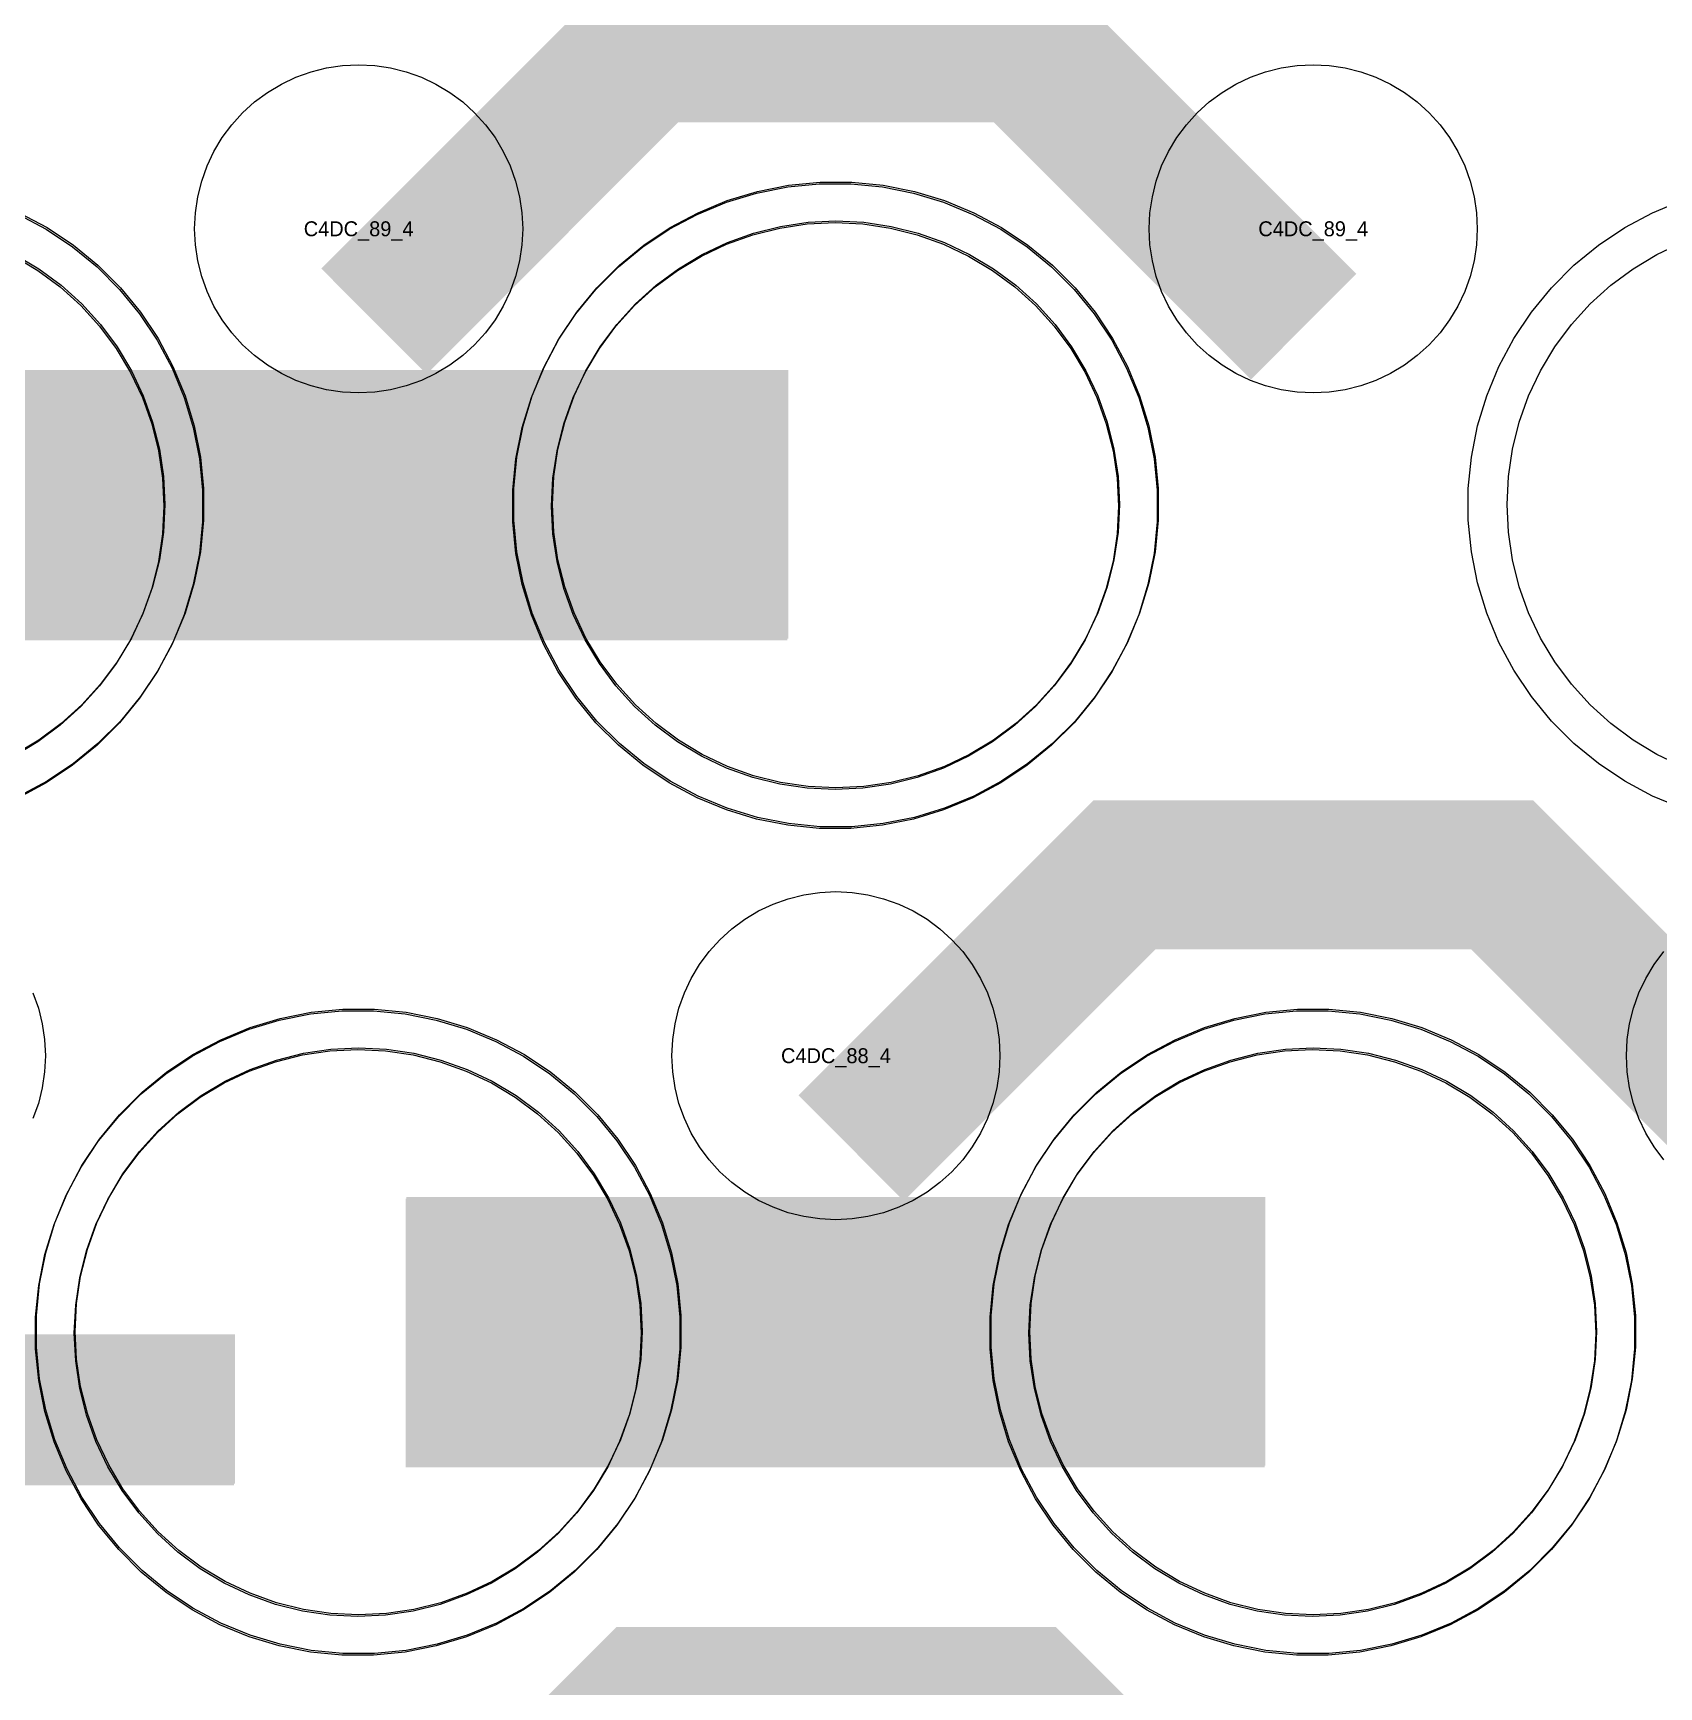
# Model space of a CAD drawing. Extents: x -11880 to 11880, y -14992 to 14992.
# Drawn here: x -10774.6 to -10502.1, y -2705.5 to -2428.4 of the extents above; entities that cross this region are included whole.
import ezdxf
from ezdxf.enums import TextEntityAlignment as Align

# ---------------------------------------------------------------- set-up
doc = ezdxf.new("R2010")
doc.units = 0
doc.header["$MEASUREMENT"] = 0
for name, color, linetype in [('GDS_775_DT_237', 138, 'CONTINUOUS'), ('RDL1_FS', 34, 'CONTINUOUS'), ('RDL_BS', 160, 'CONTINUOUS')]:
    doc.layers.add(name, color=color, linetype=linetype)

msp = doc.modelspace()

# ---------------------------------------------------------------- linework, layer by layer
at = {"layer": 'RDL1_FS', "color": 241, "true_color": 0xf7abae}
for points in [[(-10640.149, -2555.151), (-10644.806, -2554.922), (-10649.417, -2554.238), (-10653.94, -2553.106), (-10658.33, -2551.534), (-10662.544, -2549.542), (-10666.544, -2547.144), (-10670.289, -2544.366), (-10673.743, -2541.236), (-10676.873, -2537.782), (-10679.651, -2534.037), (-10682.049, -2530.037), (-10684.041, -2525.823), (-10685.613, -2521.433), (-10686.745, -2516.91), (-10687.429, -2512.299), (-10687.658, -2507.642), (-10687.429, -2502.985), (-10686.745, -2498.374), (-10685.613, -2493.851), (-10684.041, -2489.461), (-10682.049, -2485.247), (-10679.651, -2481.247), (-10676.873, -2477.502), (-10673.743, -2474.048), (-10670.289, -2470.918), (-10666.544, -2468.14), (-10662.544, -2465.742), (-10658.33, -2463.75), (-10653.94, -2462.178), (-10649.417, -2461.046), (-10644.806, -2460.362), (-10640.149, -2460.133), (-10635.492, -2460.362), (-10630.881, -2461.046), (-10626.358, -2462.178), (-10621.968, -2463.75), (-10617.754, -2465.742), (-10613.754, -2468.14), (-10610.009, -2470.918), (-10606.555, -2474.048), (-10603.425, -2477.502), (-10600.647, -2481.247), (-10598.249, -2485.247), (-10596.257, -2489.461), (-10594.685, -2493.851), (-10593.553, -2498.374), (-10592.869, -2502.985), (-10592.64, -2507.642), (-10592.869, -2512.299), (-10593.553, -2516.91), (-10594.685, -2521.433), (-10596.257, -2525.823), (-10598.249, -2530.037), (-10600.647, -2534.037), (-10603.425, -2537.782), (-10606.555, -2541.236), (-10610.009, -2544.366), (-10613.754, -2547.144), (-10617.754, -2549.542), (-10621.968, -2551.534), (-10626.358, -2553.106), (-10630.881, -2554.238), (-10635.492, -2554.922)], [(-10720.149, -2693.716), (-10724.806, -2693.487), (-10729.417, -2692.803), (-10733.94, -2691.671), (-10738.33, -2690.099), (-10742.544, -2688.107), (-10746.544, -2685.709), (-10750.289, -2682.931), (-10753.743, -2679.801), (-10756.873, -2676.347), (-10759.651, -2672.602), (-10762.049, -2668.602), (-10764.041, -2664.388), (-10765.613, -2659.998), (-10766.745, -2655.475), (-10767.429, -2650.864), (-10767.658, -2646.207), (-10767.429, -2641.55), (-10766.745, -2636.939), (-10765.613, -2632.416), (-10764.041, -2628.026), (-10762.049, -2623.812), (-10759.651, -2619.812), (-10756.873, -2616.067), (-10753.743, -2612.613), (-10750.289, -2609.483), (-10746.544, -2606.705), (-10742.544, -2604.307), (-10738.33, -2602.315), (-10733.94, -2600.743), (-10729.417, -2599.611), (-10724.806, -2598.927), (-10720.149, -2598.698), (-10715.492, -2598.927), (-10710.881, -2599.611), (-10706.358, -2600.743), (-10701.968, -2602.315), (-10697.754, -2604.307), (-10693.754, -2606.705), (-10690.009, -2609.483), (-10686.555, -2612.613), (-10683.425, -2616.067), (-10680.647, -2619.812), (-10678.249, -2623.812), (-10676.257, -2628.026), (-10674.685, -2632.416), (-10673.553, -2636.939), (-10672.869, -2641.55), (-10672.64, -2646.207), (-10672.869, -2650.864), (-10673.553, -2655.475), (-10674.685, -2659.998), (-10676.257, -2664.388), (-10678.249, -2668.602), (-10680.647, -2672.602), (-10683.425, -2676.347), (-10686.555, -2679.801), (-10690.009, -2682.931), (-10693.754, -2685.709), (-10697.754, -2688.107), (-10701.968, -2690.099), (-10706.358, -2691.671), (-10710.881, -2692.803), (-10715.492, -2693.487)], [(-10560.149, -2693.716), (-10564.806, -2693.487), (-10569.417, -2692.803), (-10573.94, -2691.671), (-10578.33, -2690.099), (-10582.544, -2688.107), (-10586.544, -2685.709), (-10590.289, -2682.931), (-10593.743, -2679.801), (-10596.873, -2676.347), (-10599.651, -2672.602), (-10602.049, -2668.602), (-10604.041, -2664.388), (-10605.613, -2659.998), (-10606.745, -2655.475), (-10607.429, -2650.864), (-10607.658, -2646.207), (-10607.429, -2641.55), (-10606.745, -2636.939), (-10605.613, -2632.416), (-10604.041, -2628.026), (-10602.049, -2623.812), (-10599.651, -2619.812), (-10596.873, -2616.067), (-10593.743, -2612.613), (-10590.289, -2609.483), (-10586.544, -2606.705), (-10582.544, -2604.307), (-10578.33, -2602.315), (-10573.94, -2600.743), (-10569.417, -2599.611), (-10564.806, -2598.927), (-10560.149, -2598.698), (-10555.492, -2598.927), (-10550.881, -2599.611), (-10546.358, -2600.743), (-10541.968, -2602.315), (-10537.754, -2604.307), (-10533.754, -2606.705), (-10530.009, -2609.483), (-10526.555, -2612.613), (-10523.425, -2616.067), (-10520.647, -2619.812), (-10518.249, -2623.812), (-10516.257, -2628.026), (-10514.685, -2632.416), (-10513.553, -2636.939), (-10512.869, -2641.55), (-10512.64, -2646.207), (-10512.869, -2650.864), (-10513.553, -2655.475), (-10514.685, -2659.998), (-10516.257, -2664.388), (-10518.249, -2668.602), (-10520.647, -2672.602), (-10523.425, -2676.347), (-10526.555, -2679.801), (-10530.009, -2682.931), (-10533.754, -2685.709), (-10537.754, -2688.107), (-10541.968, -2690.099), (-10546.358, -2691.671), (-10550.881, -2692.803), (-10555.492, -2693.487)]]:
    msp.add_lwpolyline(points, close=True, dxfattribs=at)
at = {"layer": 'RDL1_FS'}
for points in [[(-10640, -2554.869), (-10644.657, -2554.64), (-10649.268, -2553.956), (-10653.791, -2552.824), (-10658.181, -2551.252), (-10662.395, -2549.26), (-10666.395, -2546.862), (-10670.14, -2544.084), (-10673.594, -2540.954), (-10676.724, -2537.5), (-10679.502, -2533.755), (-10681.9, -2529.755), (-10683.892, -2525.541), (-10685.464, -2521.151), (-10686.596, -2516.628), (-10687.28, -2512.017), (-10687.509, -2507.36), (-10687.28, -2502.703), (-10686.596, -2498.092), (-10685.464, -2493.569), (-10683.892, -2489.179), (-10681.9, -2484.965), (-10679.502, -2480.965), (-10676.724, -2477.22), (-10673.594, -2473.766), (-10670.14, -2470.636), (-10666.395, -2467.858), (-10662.395, -2465.46), (-10658.181, -2463.468), (-10653.791, -2461.896), (-10649.268, -2460.764), (-10644.657, -2460.08), (-10640, -2459.851), (-10635.343, -2460.08), (-10630.732, -2460.764), (-10626.209, -2461.896), (-10621.819, -2463.468), (-10617.605, -2465.46), (-10613.605, -2467.858), (-10609.86, -2470.636), (-10606.406, -2473.766), (-10603.276, -2477.22), (-10600.498, -2480.965), (-10598.1, -2484.965), (-10596.108, -2489.179), (-10594.536, -2493.569), (-10593.404, -2498.092), (-10592.72, -2502.703), (-10592.491, -2507.36), (-10592.72, -2512.017), (-10593.404, -2516.628), (-10594.536, -2521.151), (-10596.108, -2525.541), (-10598.1, -2529.755), (-10600.498, -2533.755), (-10603.276, -2537.5), (-10606.406, -2540.954), (-10609.86, -2544.084), (-10613.605, -2546.862), (-10617.605, -2549.26), (-10621.819, -2551.252), (-10626.209, -2552.824), (-10630.732, -2553.956), (-10635.343, -2554.64)], [(-10720, -2693.434), (-10724.657, -2693.205), (-10729.268, -2692.521), (-10733.791, -2691.389), (-10738.181, -2689.817), (-10742.395, -2687.825), (-10746.395, -2685.427), (-10750.14, -2682.649), (-10753.594, -2679.519), (-10756.724, -2676.065), (-10759.502, -2672.32), (-10761.9, -2668.32), (-10763.892, -2664.106), (-10765.464, -2659.716), (-10766.596, -2655.193), (-10767.28, -2650.582), (-10767.509, -2645.925), (-10767.28, -2641.268), (-10766.596, -2636.657), (-10765.464, -2632.134), (-10763.892, -2627.744), (-10761.9, -2623.53), (-10759.502, -2619.53), (-10756.724, -2615.785), (-10753.594, -2612.331), (-10750.14, -2609.201), (-10746.395, -2606.423), (-10742.395, -2604.025), (-10738.181, -2602.033), (-10733.791, -2600.461), (-10729.268, -2599.329), (-10724.657, -2598.645), (-10720, -2598.416), (-10715.343, -2598.645), (-10710.732, -2599.329), (-10706.209, -2600.461), (-10701.819, -2602.033), (-10697.605, -2604.025), (-10693.605, -2606.423), (-10689.86, -2609.201), (-10686.406, -2612.331), (-10683.276, -2615.785), (-10680.498, -2619.53), (-10678.1, -2623.53), (-10676.108, -2627.744), (-10674.536, -2632.134), (-10673.404, -2636.657), (-10672.72, -2641.268), (-10672.491, -2645.925), (-10672.72, -2650.582), (-10673.404, -2655.193), (-10674.536, -2659.716), (-10676.108, -2664.106), (-10678.1, -2668.32), (-10680.498, -2672.32), (-10683.276, -2676.065), (-10686.406, -2679.519), (-10689.86, -2682.649), (-10693.605, -2685.427), (-10697.605, -2687.825), (-10701.819, -2689.817), (-10706.209, -2691.389), (-10710.732, -2692.521), (-10715.343, -2693.205)], [(-10560, -2693.434), (-10564.657, -2693.205), (-10569.268, -2692.521), (-10573.791, -2691.389), (-10578.181, -2689.817), (-10582.395, -2687.825), (-10586.395, -2685.427), (-10590.14, -2682.649), (-10593.594, -2679.519), (-10596.724, -2676.065), (-10599.502, -2672.32), (-10601.9, -2668.32), (-10603.892, -2664.106), (-10605.464, -2659.716), (-10606.596, -2655.193), (-10607.28, -2650.582), (-10607.509, -2645.925), (-10607.28, -2641.268), (-10606.596, -2636.657), (-10605.464, -2632.134), (-10603.892, -2627.744), (-10601.9, -2623.53), (-10599.502, -2619.53), (-10596.724, -2615.785), (-10593.594, -2612.331), (-10590.14, -2609.201), (-10586.395, -2606.423), (-10582.395, -2604.025), (-10578.181, -2602.033), (-10573.791, -2600.461), (-10569.268, -2599.329), (-10564.657, -2598.645), (-10560, -2598.416), (-10555.343, -2598.645), (-10550.732, -2599.329), (-10546.209, -2600.461), (-10541.819, -2602.033), (-10537.605, -2604.025), (-10533.605, -2606.423), (-10529.86, -2609.201), (-10526.406, -2612.331), (-10523.276, -2615.785), (-10520.498, -2619.53), (-10518.1, -2623.53), (-10516.108, -2627.744), (-10514.536, -2632.134), (-10513.404, -2636.657), (-10512.72, -2641.268), (-10512.491, -2645.925), (-10512.72, -2650.582), (-10513.404, -2655.193), (-10514.536, -2659.716), (-10516.108, -2664.106), (-10518.1, -2668.32), (-10520.498, -2672.32), (-10523.276, -2676.065), (-10526.406, -2679.519), (-10529.86, -2682.649), (-10533.605, -2685.427), (-10537.605, -2687.825), (-10541.819, -2689.817), (-10546.209, -2691.389), (-10550.732, -2692.521), (-10555.343, -2693.205)]]:
    msp.add_lwpolyline(points, close=True, dxfattribs=at)
for points in [[(-10498.181, -2551.252), (-10502.395, -2549.26), (-10506.395, -2546.862), (-10510.14, -2544.084), (-10513.594, -2540.954), (-10516.724, -2537.5), (-10519.502, -2533.755), (-10521.9, -2529.755), (-10523.892, -2525.541), (-10525.464, -2521.151), (-10526.596, -2516.628), (-10527.28, -2512.017), (-10527.509, -2507.36), (-10527.28, -2502.703), (-10526.596, -2498.092), (-10525.464, -2493.569), (-10523.892, -2489.179), (-10521.9, -2484.965), (-10519.502, -2480.965), (-10516.724, -2477.22), (-10513.594, -2473.766), (-10510.14, -2470.636), (-10506.395, -2467.858), (-10502.395, -2465.46), (-10498.181, -2463.468)], [(-10777.605, -2465.46), (-10773.605, -2467.858), (-10769.86, -2470.636), (-10766.406, -2473.766), (-10763.276, -2477.22), (-10760.498, -2480.965), (-10758.1, -2484.965), (-10756.108, -2489.179), (-10754.536, -2493.569), (-10753.404, -2498.092), (-10752.72, -2502.703), (-10752.491, -2507.36), (-10752.72, -2512.017), (-10753.404, -2516.628), (-10754.536, -2521.151), (-10756.108, -2525.541), (-10758.1, -2529.755), (-10760.498, -2533.755), (-10763.276, -2537.5), (-10766.406, -2540.954), (-10769.86, -2544.084), (-10773.605, -2546.862), (-10777.605, -2549.26)]]:
    msp.add_lwpolyline(points, dxfattribs=at)
at = {"layer": 'RDL1_FS', "color": 241, "true_color": 0xf7abae}
msp.add_lwpolyline([(-10777.754, -2465.742), (-10773.754, -2468.14), (-10770.009, -2470.918), (-10766.555, -2474.048), (-10763.425, -2477.502), (-10760.647, -2481.247), (-10758.249, -2485.247), (-10756.257, -2489.461), (-10754.685, -2493.851), (-10753.553, -2498.374), (-10752.869, -2502.985), (-10752.64, -2507.642), (-10752.869, -2512.299), (-10753.553, -2516.91), (-10754.685, -2521.433), (-10756.257, -2525.823), (-10758.249, -2530.037), (-10760.647, -2534.037), (-10763.425, -2537.782), (-10766.555, -2541.236), (-10770.009, -2544.366), (-10773.754, -2547.144), (-10777.754, -2549.542)], dxfattribs=at)
for points in [[(-10792.147, -2507.642, 45, 45, 0), (-10720.147, -2507.642, 45, 45, 0)], [(-10720.147, -2507.642, 45, 45, 0), (-10648.147, -2507.642, 45, 45, 0)], [(-10712.147, -2646.207, 45, 45, 0), (-10640.147, -2646.207, 45, 45, 0)], [(-10640.147, -2646.207, 45, 45, 0), (-10568.147, -2646.207, 45, 45, 0)]]:
    msp.add_lwpolyline(points, format="xyseb", dxfattribs=at)
at = {"layer": 'RDL1_FS'}
for points in [[(-10791.998, -2507.36, 45, 45, 0), (-10719.998, -2507.36, 45, 45, 0)], [(-10719.998, -2507.36, 45, 45, 0), (-10647.998, -2507.36, 45, 45, 0)], [(-10711.998, -2645.925, 45, 45, 0), (-10639.998, -2645.925, 45, 45, 0)], [(-10639.998, -2645.925, 45, 45, 0), (-10567.998, -2645.925, 45, 45, 0)]]:
    msp.add_lwpolyline(points, format="xyseb", dxfattribs=at)
at = {"layer": 'RDL_BS'}
for points in [[(-10717.438, -2476.674, 25, 25, 0), (-10671.623, -2430.859, 25, 25, 0), (-10638.07, -2430.859, 25, 25, 0)], [(-10561.599, -2477.573, 25, 25, 0), (-10608.313, -2430.859, 25, 25, 0), (-10638.071, -2430.859, 25, 25, 0)], [(-10637.438, -2615.239, 25, 25, 0), (-10591.623, -2569.424, 25, 25, 0), (-10558.07, -2569.424, 25, 25, 0)], [(-10481.599, -2616.138, 25, 25, 0), (-10528.313, -2569.424, 25, 25, 0), (-10558.071, -2569.424, 25, 25, 0)], [(-10849.984, -2658.938, 25, 25, 0), (-10740.719, -2658.938, 25, 25, 0)], [(-10717.438, -2753.804, 25, 25, 0), (-10671.623, -2707.989, 25, 25, 0), (-10638.07, -2707.989, 25, 25, 0)], [(-10561.599, -2754.703, 25, 25, 0), (-10608.313, -2707.989, 25, 25, 0), (-10638.071, -2707.989, 25, 25, 0)]]:
    msp.add_lwpolyline(points, format="xyseb", dxfattribs=at)
for points in [[(-10720, -2488.666), (-10722.693, -2488.534), (-10725.365, -2488.138), (-10727.984, -2487.481), (-10730.519, -2486.574), (-10732.956, -2485.422), (-10735.28, -2484.029), (-10737.443, -2482.426), (-10739.442, -2480.614), (-10741.254, -2478.615), (-10742.857, -2476.452), (-10744.25, -2474.128), (-10745.402, -2471.691), (-10746.309, -2469.156), (-10746.966, -2466.537), (-10747.362, -2463.865), (-10747.494, -2461.172), (-10747.362, -2458.479), (-10746.966, -2455.807), (-10746.309, -2453.188), (-10745.402, -2450.653), (-10744.25, -2448.216), (-10742.857, -2445.892), (-10741.254, -2443.729), (-10739.442, -2441.73), (-10737.443, -2439.918), (-10735.28, -2438.315), (-10732.956, -2436.922), (-10730.519, -2435.77), (-10727.984, -2434.863), (-10725.365, -2434.206), (-10722.693, -2433.81), (-10720, -2433.678), (-10717.307, -2433.81), (-10714.635, -2434.206), (-10712.016, -2434.863), (-10709.481, -2435.77), (-10707.044, -2436.922), (-10704.72, -2438.315), (-10702.557, -2439.918), (-10700.558, -2441.73), (-10698.746, -2443.729), (-10697.143, -2445.892), (-10695.75, -2448.216), (-10694.598, -2450.653), (-10693.691, -2453.188), (-10693.034, -2455.807), (-10692.638, -2458.479), (-10692.506, -2461.172), (-10692.638, -2463.865), (-10693.034, -2466.537), (-10693.691, -2469.156), (-10694.598, -2471.691), (-10695.75, -2474.128), (-10697.143, -2476.452), (-10698.746, -2478.615), (-10700.558, -2480.614), (-10702.557, -2482.426), (-10704.72, -2484.029), (-10707.044, -2485.422), (-10709.481, -2486.574), (-10712.016, -2487.481), (-10714.635, -2488.138), (-10717.307, -2488.534)], [(-10560, -2488.666), (-10562.693, -2488.534), (-10565.365, -2488.138), (-10567.984, -2487.481), (-10570.519, -2486.574), (-10572.956, -2485.422), (-10575.28, -2484.029), (-10577.443, -2482.426), (-10579.442, -2480.614), (-10581.254, -2478.615), (-10582.857, -2476.452), (-10584.25, -2474.128), (-10585.402, -2471.691), (-10586.309, -2469.156), (-10586.966, -2466.537), (-10587.362, -2463.865), (-10587.494, -2461.172), (-10587.362, -2458.479), (-10586.966, -2455.807), (-10586.309, -2453.188), (-10585.402, -2450.653), (-10584.25, -2448.216), (-10582.857, -2445.892), (-10581.254, -2443.729), (-10579.442, -2441.73), (-10577.443, -2439.918), (-10575.28, -2438.315), (-10572.956, -2436.922), (-10570.519, -2435.77), (-10567.984, -2434.863), (-10565.365, -2434.206), (-10562.693, -2433.81), (-10560, -2433.678), (-10557.307, -2433.81), (-10554.635, -2434.206), (-10552.016, -2434.863), (-10549.481, -2435.77), (-10547.044, -2436.922), (-10544.72, -2438.315), (-10542.557, -2439.918), (-10540.558, -2441.73), (-10538.746, -2443.729), (-10537.143, -2445.892), (-10535.75, -2448.216), (-10534.598, -2450.653), (-10533.691, -2453.188), (-10533.034, -2455.807), (-10532.638, -2458.479), (-10532.506, -2461.172), (-10532.638, -2463.865), (-10533.034, -2466.537), (-10533.691, -2469.156), (-10534.598, -2471.691), (-10535.75, -2474.128), (-10537.143, -2476.452), (-10538.746, -2478.615), (-10540.558, -2480.614), (-10542.557, -2482.426), (-10544.72, -2484.029), (-10547.044, -2485.422), (-10549.481, -2486.574), (-10552.016, -2487.481), (-10554.635, -2488.138), (-10557.307, -2488.534)], [(-10642.644, -2561.36), (-10647.938, -2560.843), (-10653.165, -2559.797), (-10658.205, -2558.266), (-10663.115, -2556.235), (-10667.777, -2553.743), (-10672.191, -2550.796), (-10676.292, -2547.434), (-10680.074, -2543.652), (-10683.436, -2539.551), (-10686.383, -2535.137), (-10688.875, -2530.475), (-10690.906, -2525.565), (-10692.437, -2520.525), (-10693.483, -2515.298), (-10694, -2510.004), (-10694, -2504.716), (-10693.483, -2499.422), (-10692.437, -2494.195), (-10690.906, -2489.155), (-10688.875, -2484.245), (-10686.383, -2479.583), (-10683.436, -2475.169), (-10680.074, -2471.068), (-10676.292, -2467.286), (-10672.191, -2463.924), (-10667.777, -2460.977), (-10663.115, -2458.485), (-10658.205, -2456.454), (-10653.165, -2454.923), (-10647.938, -2453.877), (-10642.644, -2453.36), (-10637.356, -2453.36), (-10632.062, -2453.877), (-10626.835, -2454.923), (-10621.795, -2456.454), (-10616.885, -2458.485), (-10612.223, -2460.977), (-10607.809, -2463.924), (-10603.708, -2467.286), (-10599.926, -2471.068), (-10596.564, -2475.169), (-10593.617, -2479.583), (-10591.125, -2484.245), (-10589.094, -2489.155), (-10587.563, -2494.195), (-10586.517, -2499.422), (-10586, -2504.716), (-10586, -2510.004), (-10586.517, -2515.298), (-10587.563, -2520.525), (-10589.094, -2525.565), (-10591.125, -2530.475), (-10593.617, -2535.137), (-10596.564, -2539.551), (-10599.926, -2543.652), (-10603.708, -2547.434), (-10607.809, -2550.796), (-10612.223, -2553.743), (-10616.885, -2556.235), (-10621.795, -2558.266), (-10626.835, -2559.797), (-10632.062, -2560.843), (-10637.356, -2561.36)], [(-10640, -2627.231), (-10642.693, -2627.099), (-10645.365, -2626.703), (-10647.984, -2626.046), (-10650.519, -2625.139), (-10652.956, -2623.987), (-10655.28, -2622.594), (-10657.443, -2620.991), (-10659.442, -2619.179), (-10661.254, -2617.18), (-10662.857, -2615.017), (-10664.25, -2612.693), (-10665.402, -2610.256), (-10666.309, -2607.721), (-10666.966, -2605.102), (-10667.362, -2602.43), (-10667.494, -2599.737), (-10667.362, -2597.044), (-10666.966, -2594.372), (-10666.309, -2591.753), (-10665.402, -2589.218), (-10664.25, -2586.781), (-10662.857, -2584.457), (-10661.254, -2582.294), (-10659.442, -2580.295), (-10657.443, -2578.483), (-10655.28, -2576.88), (-10652.956, -2575.487), (-10650.519, -2574.335), (-10647.984, -2573.428), (-10645.365, -2572.771), (-10642.693, -2572.375), (-10640, -2572.243), (-10637.307, -2572.375), (-10634.635, -2572.771), (-10632.016, -2573.428), (-10629.481, -2574.335), (-10627.044, -2575.487), (-10624.72, -2576.88), (-10622.557, -2578.483), (-10620.558, -2580.295), (-10618.746, -2582.294), (-10617.143, -2584.457), (-10615.75, -2586.781), (-10614.598, -2589.218), (-10613.691, -2591.753), (-10613.034, -2594.372), (-10612.638, -2597.044), (-10612.506, -2599.737), (-10612.638, -2602.43), (-10613.034, -2605.102), (-10613.691, -2607.721), (-10614.598, -2610.256), (-10615.75, -2612.693), (-10617.143, -2615.017), (-10618.746, -2617.18), (-10620.558, -2619.179), (-10622.557, -2620.991), (-10624.72, -2622.594), (-10627.044, -2623.987), (-10629.481, -2625.139), (-10632.016, -2626.046), (-10634.635, -2626.703), (-10637.307, -2627.099)], [(-10722.644, -2699.925), (-10727.938, -2699.408), (-10733.165, -2698.362), (-10738.205, -2696.831), (-10743.115, -2694.8), (-10747.777, -2692.308), (-10752.191, -2689.361), (-10756.292, -2685.999), (-10760.074, -2682.217), (-10763.436, -2678.116), (-10766.383, -2673.702), (-10768.875, -2669.04), (-10770.906, -2664.13), (-10772.437, -2659.09), (-10773.483, -2653.863), (-10774, -2648.569), (-10774, -2643.281), (-10773.483, -2637.987), (-10772.437, -2632.76), (-10770.906, -2627.72), (-10768.875, -2622.81), (-10766.383, -2618.148), (-10763.436, -2613.734), (-10760.074, -2609.633), (-10756.292, -2605.851), (-10752.191, -2602.489), (-10747.777, -2599.542), (-10743.115, -2597.05), (-10738.205, -2595.019), (-10733.165, -2593.488), (-10727.938, -2592.442), (-10722.644, -2591.925), (-10717.356, -2591.925), (-10712.062, -2592.442), (-10706.835, -2593.488), (-10701.795, -2595.019), (-10696.885, -2597.05), (-10692.223, -2599.542), (-10687.809, -2602.489), (-10683.708, -2605.851), (-10679.926, -2609.633), (-10676.564, -2613.734), (-10673.617, -2618.148), (-10671.125, -2622.81), (-10669.094, -2627.72), (-10667.563, -2632.76), (-10666.517, -2637.987), (-10666, -2643.281), (-10666, -2648.569), (-10666.517, -2653.863), (-10667.563, -2659.09), (-10669.094, -2664.13), (-10671.125, -2669.04), (-10673.617, -2673.702), (-10676.564, -2678.116), (-10679.926, -2682.217), (-10683.708, -2685.999), (-10687.809, -2689.361), (-10692.223, -2692.308), (-10696.885, -2694.8), (-10701.795, -2696.831), (-10706.835, -2698.362), (-10712.062, -2699.408), (-10717.356, -2699.925)], [(-10562.644, -2699.925), (-10567.938, -2699.408), (-10573.165, -2698.362), (-10578.205, -2696.831), (-10583.115, -2694.8), (-10587.777, -2692.308), (-10592.191, -2689.361), (-10596.292, -2685.999), (-10600.074, -2682.217), (-10603.436, -2678.116), (-10606.383, -2673.702), (-10608.875, -2669.04), (-10610.906, -2664.13), (-10612.437, -2659.09), (-10613.483, -2653.863), (-10614, -2648.569), (-10614, -2643.281), (-10613.483, -2637.987), (-10612.437, -2632.76), (-10610.906, -2627.72), (-10608.875, -2622.81), (-10606.383, -2618.148), (-10603.436, -2613.734), (-10600.074, -2609.633), (-10596.292, -2605.851), (-10592.191, -2602.489), (-10587.777, -2599.542), (-10583.115, -2597.05), (-10578.205, -2595.019), (-10573.165, -2593.488), (-10567.938, -2592.442), (-10562.644, -2591.925), (-10557.356, -2591.925), (-10552.062, -2592.442), (-10546.835, -2593.488), (-10541.795, -2595.019), (-10536.885, -2597.05), (-10532.223, -2599.542), (-10527.809, -2602.489), (-10523.708, -2605.851), (-10519.926, -2609.633), (-10516.564, -2613.734), (-10513.617, -2618.148), (-10511.125, -2622.81), (-10509.094, -2627.72), (-10507.563, -2632.76), (-10506.517, -2637.987), (-10506, -2643.281), (-10506, -2648.569), (-10506.517, -2653.863), (-10507.563, -2659.09), (-10509.094, -2664.13), (-10511.125, -2669.04), (-10513.617, -2673.702), (-10516.564, -2678.116), (-10519.926, -2682.217), (-10523.708, -2685.999), (-10527.809, -2689.361), (-10532.223, -2692.308), (-10536.885, -2694.8), (-10541.795, -2696.831), (-10546.835, -2698.362), (-10552.062, -2699.408), (-10557.356, -2699.925)]]:
    msp.add_lwpolyline(points, close=True, dxfattribs=at)
at = {"layer": 'RDL_BS', "color": 241, "true_color": 0xf7abae}
for points in [[(-10642.793, -2561.642), (-10648.087, -2561.125), (-10653.314, -2560.079), (-10658.354, -2558.548), (-10663.264, -2556.517), (-10667.926, -2554.025), (-10672.34, -2551.078), (-10676.441, -2547.716), (-10680.223, -2543.934), (-10683.585, -2539.833), (-10686.532, -2535.419), (-10689.024, -2530.757), (-10691.055, -2525.847), (-10692.586, -2520.807), (-10693.632, -2515.58), (-10694.149, -2510.286), (-10694.149, -2504.998), (-10693.632, -2499.704), (-10692.586, -2494.477), (-10691.055, -2489.437), (-10689.024, -2484.527), (-10686.532, -2479.865), (-10683.585, -2475.451), (-10680.223, -2471.35), (-10676.441, -2467.568), (-10672.34, -2464.206), (-10667.926, -2461.259), (-10663.264, -2458.767), (-10658.354, -2456.736), (-10653.314, -2455.205), (-10648.087, -2454.159), (-10642.793, -2453.642), (-10637.505, -2453.642), (-10632.211, -2454.159), (-10626.984, -2455.205), (-10621.944, -2456.736), (-10617.034, -2458.767), (-10612.372, -2461.259), (-10607.958, -2464.206), (-10603.857, -2467.568), (-10600.075, -2471.35), (-10596.713, -2475.451), (-10593.766, -2479.865), (-10591.274, -2484.527), (-10589.243, -2489.437), (-10587.712, -2494.477), (-10586.666, -2499.704), (-10586.149, -2504.998), (-10586.149, -2510.286), (-10586.666, -2515.58), (-10587.712, -2520.807), (-10589.243, -2525.847), (-10591.274, -2530.757), (-10593.766, -2535.419), (-10596.713, -2539.833), (-10600.075, -2543.934), (-10603.857, -2547.716), (-10607.958, -2551.078), (-10612.372, -2554.025), (-10617.034, -2556.517), (-10621.944, -2558.548), (-10626.984, -2560.079), (-10632.211, -2561.125), (-10637.505, -2561.642)], [(-10722.793, -2700.207), (-10728.087, -2699.69), (-10733.314, -2698.644), (-10738.354, -2697.113), (-10743.264, -2695.082), (-10747.926, -2692.59), (-10752.34, -2689.643), (-10756.441, -2686.281), (-10760.223, -2682.499), (-10763.585, -2678.398), (-10766.532, -2673.984), (-10769.024, -2669.322), (-10771.055, -2664.412), (-10772.586, -2659.372), (-10773.632, -2654.145), (-10774.149, -2648.851), (-10774.149, -2643.563), (-10773.632, -2638.269), (-10772.586, -2633.042), (-10771.055, -2628.002), (-10769.024, -2623.092), (-10766.532, -2618.43), (-10763.585, -2614.016), (-10760.223, -2609.915), (-10756.441, -2606.133), (-10752.34, -2602.771), (-10747.926, -2599.824), (-10743.264, -2597.332), (-10738.354, -2595.301), (-10733.314, -2593.77), (-10728.087, -2592.724), (-10722.793, -2592.207), (-10717.505, -2592.207), (-10712.211, -2592.724), (-10706.984, -2593.77), (-10701.944, -2595.301), (-10697.034, -2597.332), (-10692.372, -2599.824), (-10687.958, -2602.771), (-10683.857, -2606.133), (-10680.075, -2609.915), (-10676.713, -2614.016), (-10673.766, -2618.43), (-10671.274, -2623.092), (-10669.243, -2628.002), (-10667.712, -2633.042), (-10666.666, -2638.269), (-10666.149, -2643.563), (-10666.149, -2648.851), (-10666.666, -2654.145), (-10667.712, -2659.372), (-10669.243, -2664.412), (-10671.274, -2669.322), (-10673.766, -2673.984), (-10676.713, -2678.398), (-10680.075, -2682.499), (-10683.857, -2686.281), (-10687.958, -2689.643), (-10692.372, -2692.59), (-10697.034, -2695.082), (-10701.944, -2697.113), (-10706.984, -2698.644), (-10712.211, -2699.69), (-10717.505, -2700.207)], [(-10562.793, -2700.207), (-10568.087, -2699.69), (-10573.314, -2698.644), (-10578.354, -2697.113), (-10583.264, -2695.082), (-10587.926, -2692.59), (-10592.34, -2689.643), (-10596.441, -2686.281), (-10600.223, -2682.499), (-10603.585, -2678.398), (-10606.532, -2673.984), (-10609.024, -2669.322), (-10611.055, -2664.412), (-10612.586, -2659.372), (-10613.632, -2654.145), (-10614.149, -2648.851), (-10614.149, -2643.563), (-10613.632, -2638.269), (-10612.586, -2633.042), (-10611.055, -2628.002), (-10609.024, -2623.092), (-10606.532, -2618.43), (-10603.585, -2614.016), (-10600.223, -2609.915), (-10596.441, -2606.133), (-10592.34, -2602.771), (-10587.926, -2599.824), (-10583.264, -2597.332), (-10578.354, -2595.301), (-10573.314, -2593.77), (-10568.087, -2592.724), (-10562.793, -2592.207), (-10557.505, -2592.207), (-10552.211, -2592.724), (-10546.984, -2593.77), (-10541.944, -2595.301), (-10537.034, -2597.332), (-10532.372, -2599.824), (-10527.958, -2602.771), (-10523.857, -2606.133), (-10520.075, -2609.915), (-10516.713, -2614.016), (-10513.766, -2618.43), (-10511.274, -2623.092), (-10509.243, -2628.002), (-10507.712, -2633.042), (-10506.666, -2638.269), (-10506.149, -2643.563), (-10506.149, -2648.851), (-10506.666, -2654.145), (-10507.712, -2659.372), (-10509.243, -2664.412), (-10511.274, -2669.322), (-10513.766, -2673.984), (-10516.713, -2678.398), (-10520.075, -2682.499), (-10523.857, -2686.281), (-10527.958, -2689.643), (-10532.372, -2692.59), (-10537.034, -2695.082), (-10541.944, -2697.113), (-10546.984, -2698.644), (-10552.211, -2699.69), (-10557.505, -2700.207)]]:
    msp.add_lwpolyline(points, close=True, dxfattribs=at)
at = {"layer": 'RDL_BS'}
for points in [[(-10498.205, -2558.266), (-10503.115, -2556.235), (-10507.777, -2553.743), (-10512.191, -2550.796), (-10516.292, -2547.434), (-10520.074, -2543.652), (-10523.436, -2539.551), (-10526.383, -2535.137), (-10528.875, -2530.475), (-10530.906, -2525.565), (-10532.437, -2520.525), (-10533.483, -2515.298), (-10534, -2510.004), (-10534, -2504.716), (-10533.483, -2499.422), (-10532.437, -2494.195), (-10530.906, -2489.155), (-10528.875, -2484.245), (-10526.383, -2479.583), (-10523.436, -2475.169), (-10520.074, -2471.068), (-10516.292, -2467.286), (-10512.191, -2463.924), (-10507.777, -2460.977), (-10503.115, -2458.485), (-10498.205, -2456.454)], [(-10776.885, -2458.485), (-10772.223, -2460.977), (-10767.809, -2463.924), (-10763.708, -2467.286), (-10759.926, -2471.068), (-10756.564, -2475.169), (-10753.617, -2479.583), (-10751.125, -2484.245), (-10749.094, -2489.155), (-10747.563, -2494.195), (-10746.517, -2499.422), (-10746, -2504.716), (-10746, -2510.004), (-10746.517, -2515.298), (-10747.563, -2520.525), (-10749.094, -2525.565), (-10751.125, -2530.475), (-10753.617, -2535.137), (-10756.564, -2539.551), (-10759.926, -2543.652), (-10763.708, -2547.434), (-10767.809, -2550.796), (-10772.223, -2553.743), (-10776.885, -2556.235)], [(-10501.254, -2617.18), (-10502.857, -2615.017), (-10504.25, -2612.693), (-10505.402, -2610.256), (-10506.309, -2607.721), (-10506.966, -2605.102), (-10507.362, -2602.43), (-10507.494, -2599.737), (-10507.362, -2597.044), (-10506.966, -2594.372), (-10506.309, -2591.753), (-10505.402, -2589.218), (-10504.25, -2586.781), (-10502.857, -2584.457), (-10501.254, -2582.294)], [(-10774.598, -2589.218), (-10773.691, -2591.753), (-10773.034, -2594.372), (-10772.638, -2597.044), (-10772.506, -2599.737), (-10772.638, -2602.43), (-10773.034, -2605.102), (-10773.691, -2607.721), (-10774.598, -2610.256)]]:
    msp.add_lwpolyline(points, dxfattribs=at)
at = {"layer": 'RDL_BS', "color": 241, "true_color": 0xf7abae}
msp.add_lwpolyline([(-10777.034, -2458.767), (-10772.372, -2461.259), (-10767.958, -2464.206), (-10763.857, -2467.568), (-10760.075, -2471.35), (-10756.713, -2475.451), (-10753.766, -2479.865), (-10751.274, -2484.527), (-10749.243, -2489.437), (-10747.712, -2494.477), (-10746.666, -2499.704), (-10746.149, -2504.998), (-10746.149, -2510.286), (-10746.666, -2515.58), (-10747.712, -2520.807), (-10749.243, -2525.847), (-10751.274, -2530.757), (-10753.766, -2535.419), (-10756.713, -2539.833), (-10760.075, -2543.934), (-10763.857, -2547.716), (-10767.958, -2551.078), (-10772.372, -2554.025), (-10777.034, -2556.517)], dxfattribs=at)
msp.add_lwpolyline([(-10850.133, -2659.22, 25, 25, 0), (-10740.868, -2659.22, 25, 25, 0)], format="xyseb", dxfattribs=at)

# ---------------------------------------------------------------- texts
at = {"layer": 'GDS_775_DT_237'}
for s, p in [('C4DC_89_4', (-10720, -2461.172)), ('C4DC_89_4', (-10720, -2461.172)), ('C4DC_89_4', (-10560, -2461.172)), ('C4DC_89_4', (-10560, -2461.172)), ('C4DC_88_4', (-10640, -2599.737)), ('C4DC_88_4', (-10640, -2599.737))]:
    msp.add_text(s, height=2.5, dxfattribs=at).set_placement(p, align=Align.MIDDLE_CENTER)

doc.saveas('drawing.dxf')
